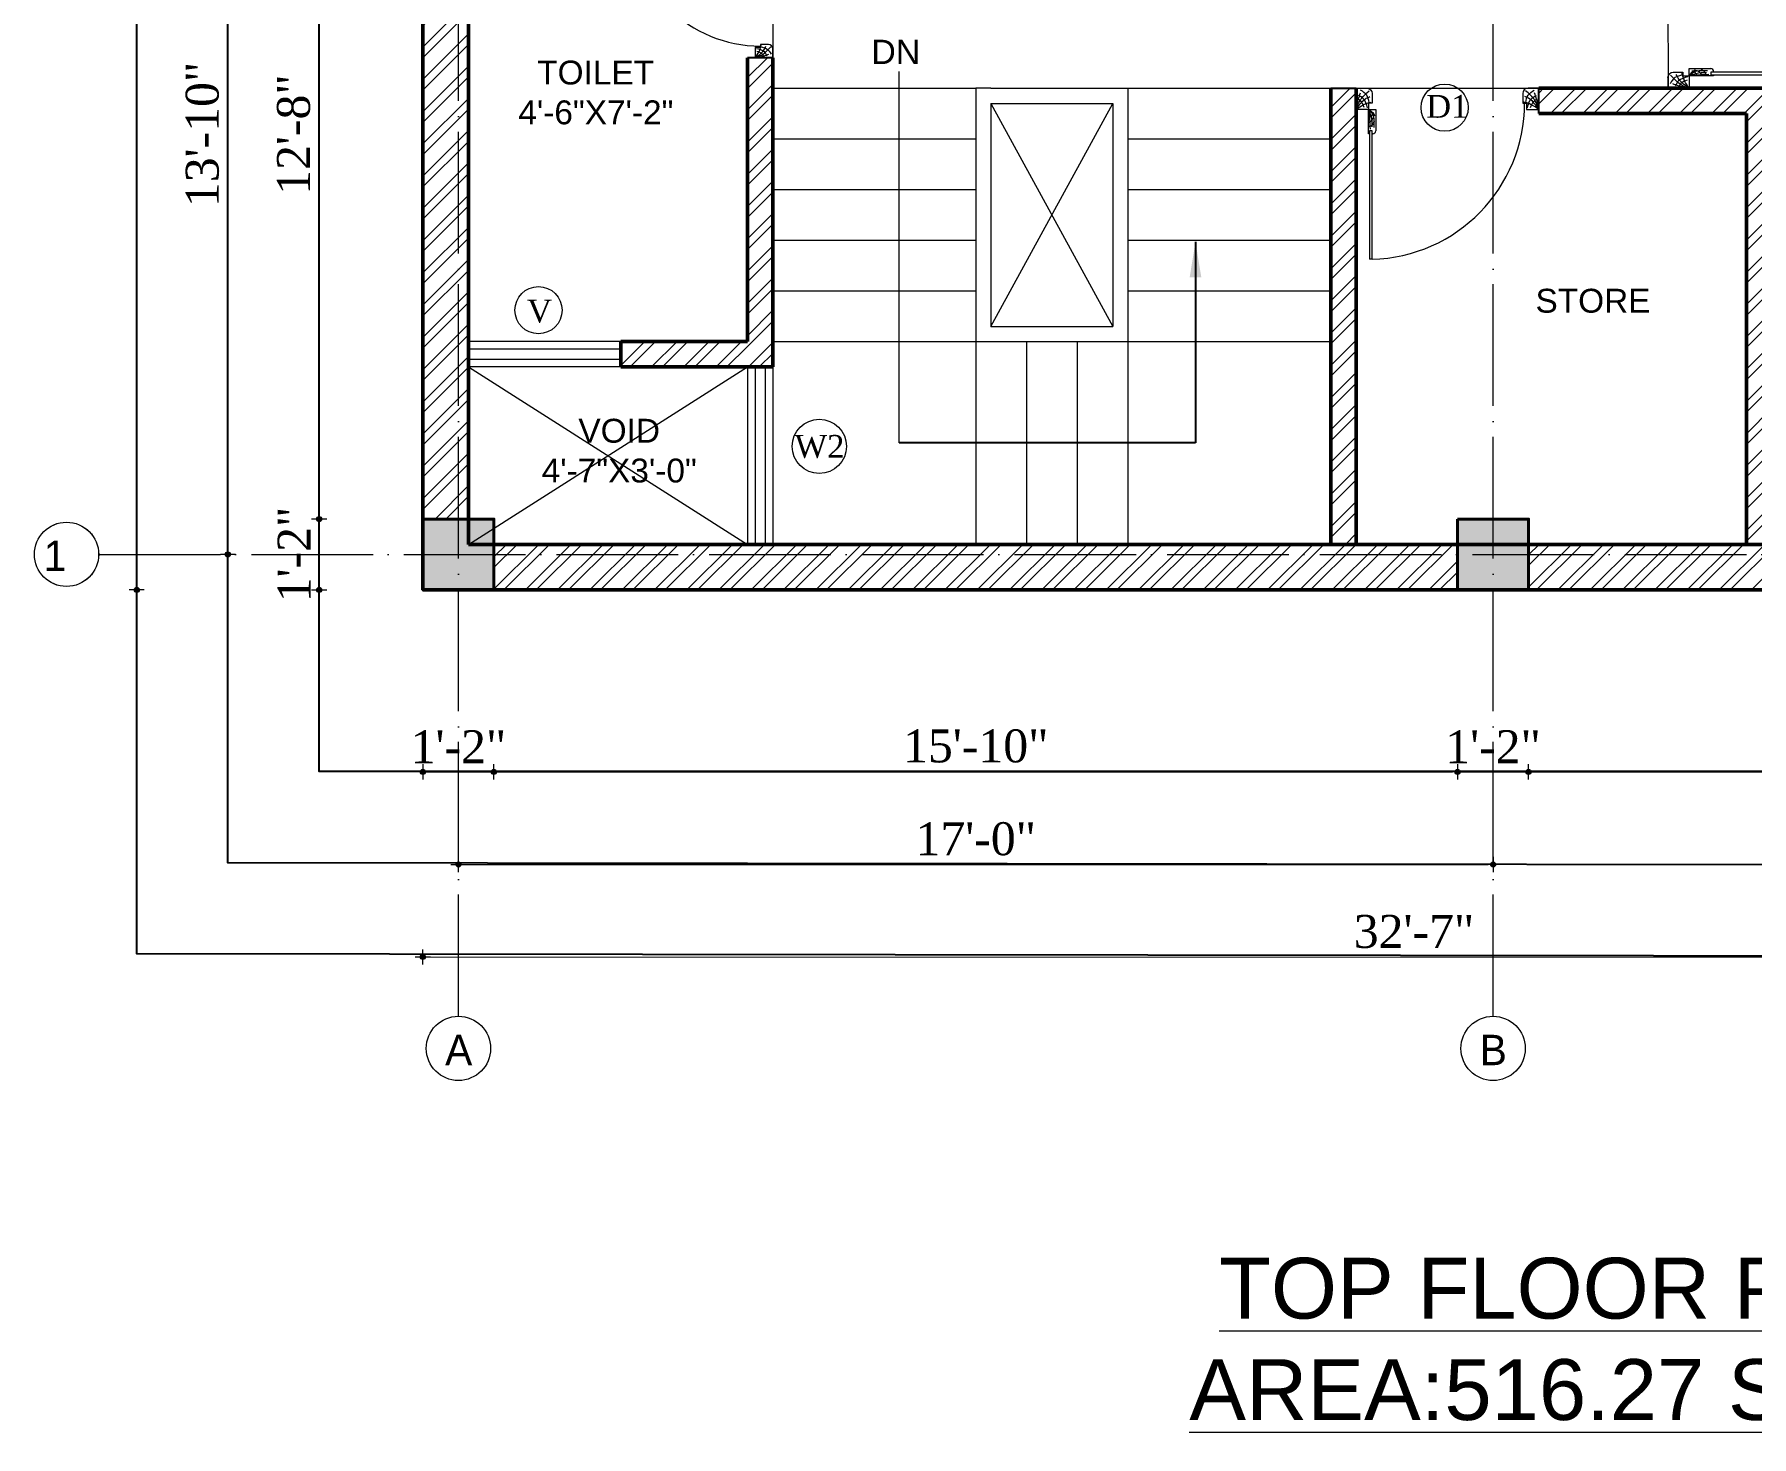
# Model space of a CAD drawing. Header units: inches. Extents: x 5914 to 162157, y -20538 to 282354.
# Drawn here: x 157307.2 to 157645.9, y -19540.5 to -19263.8 of the extents above; entities that cross this region are included whole.
import ezdxf

# ---------------------------------------------------------------- set-up
doc = ezdxf.new("R2010")
doc.units = ezdxf.units.IN
doc.header["$MEASUREMENT"] = 0
doc.header["$PDMODE"] = 99
doc.linetypes.add('ACAD_ISO04W100', pattern=[30, 24, -3, 0, -3])
for name, color, linetype, lineweight in [('.09', 24, 'Continuous', 9), ('.1', 168, 'Continuous', 13), ('CENTER  LINE RA', 10, 'ACAD_ISO04W100', 20), ('CONC. OUTLINE RA', 150, 'Continuous', 40), ('DOOR-WIN RA', 3, 'Continuous', 20), ('Hatch', 254, 'Continuous', 9), ('HATCH RA', 8, 'Continuous', 5), ('STAIR PLAN AND ELEV RA', 124, 'Continuous', 20), ('Text', 7, 'Continuous', 18), ('TEXTLAYER', 7, 'Continuous', 18), ('WALL RA', 42, 'Continuous', 50)]:
    doc.layers.add(name, color=color, linetype=linetype, lineweight=lineweight)
doc.layers.add('lettring', color=7, linetype='Continuous')
doc.layers.add('WINDOW+dOOR', color=5, linetype='Continuous')
doc.styles.add('arial', font='arial.ttf', dxfattribs={"height": 7})
doc.styles.add('DIM', font='dutch.ttf')
doc.styles.get("Standard").update_dxf_attribs({"font": 'arial.ttf'})
doc.styles.add('titles', font='GOTHICB.TTF')
doc.dimstyles.new('1-8', dxfattribs={"dimtxt": 7, "dimasz": 3, "dimexe": 3, "dimexo": 3, "dimgap": 3, "dimtad": 1, "dimdec": 0, "dimzin": 0, "dimdsep": 46, "dimlunit": 4, "dimtxsty": 'arial', "dimblk": 'ARCHTICK', "dimcen": 0.09, "dimdle": 3, "dimclrt": 6, "dimazin": 0, "dimtfac": 1, "dimtdec": 0, "dimtix": 1, "dimtofl": 0, "dimtmove": 2, "dimatfit": 3, "dimfxl": 5, "dimfxlon": 1, "dimtolj": 1, "dimtzin": 0, "dimlwe": 5, "dimarcsym": 1})
doc.dimstyles.new('Copy of DIM 8', dxfattribs={"dimtxt": 6.5, "dimasz": 1, "dimexe": 6, "dimexo": 18, "dimgap": 1.6875, "dimtad": 1, "dimdec": 0, "dimzin": 3, "dimdsep": 46, "dimlunit": 4, "dimtxsty": 'DIM', "dimblk": 'dot 2', "dimcen": 0.09375, "dimse1": 1, "dimse2": 1, "dimclrd": 1, "dimclre": 1, "dimclrt": 256, "dimadec": 0, "dimazin": 0, "dimtfac": 0.75, "dimtdec": 0, "dimtix": 1, "dimtmove": 1, "dimatfit": 3, "dimldrblk": 'DOT', "dimfxl": 1, "dimtolj": 1, "dimtzin": 0, "dimlwd": 9, "dimlwe": 9, "dimarcsym": 0})
pattern_1 = [(45, (6239.1542, -4349.8795), (-3.18198052, 3.18198052), []), (45, (6241.2756, -4349.8795), (-3.18198052, 3.18198052), [])]

# ---------------------------------------------------------------- blocks, each defined once
blk = doc.blocks.new('30 inch door')
at = {"layer": '.09'}
blk.add_arc((10330.01, 24687.1), 25.67, 91.332, 180, dxfattribs=at)
at = {"layer": '.1'}
for p, q in [((10329.41, 24712.76), (10329.41, 24691.67)), ((10329.41, 24712.76), (10329.81, 24712.76)), ((10329.81, 24691.67), (10329.81, 24712.76)), ((10328.81, 24688.15), (10328.81, 24691.67)), ((10329.29, 24692.15), (10329.41, 24692.15)), ((10329.41, 24692.15), (10329.41, 24691.67)), ((10329.41, 24691.67), (10329.81, 24691.67)), ((10329.41, 24691.67), (10329.81, 24691.67)), ((10329.81, 24691.67), (10329.81, 24692.15)), ((10329.81, 24692.15), (10330.01, 24692.15)), ((10330.01, 24692.15), (10330.01, 24688.15)), ((10302.02, 24688.15), (10302.02, 24684.65)), ((10304.03, 24688.15), (10302.02, 24688.15)), ((10304.03, 24688.15), (10304.03, 24688.15)), ((10304.03, 24687.1), (10304.03, 24688.15)), ((10304.65, 24687.1), (10304.03, 24687.1)), ((10304.65, 24685.52), (10304.65, 24687.1)), ((10330.01, 24688.15), (10328.81, 24688.15)), ((10329.4, 24687.1), (10330.01, 24687.1)), ((10329.4, 24685.52), (10329.4, 24687.1)), ((10330.01, 24687.1), (10330.01, 24688.15)), ((10330.01, 24688.15), (10332.02, 24688.15)), ((10332.02, 24688.15), (10332.02, 24684.65)), ((10302.02, 24684.65), (10303.77, 24684.65)), ((10332.02, 24684.65), (10330.27, 24684.65))]:
    blk.add_line(p, q, dxfattribs=at)
for centre, major_axis, start_param, end_param in [((10329.29, 24691.67), (-0.339, 0.339), 5.497787, 7.068583), ((10303.77, 24685.52), (-0.619, -0.619), 0.785398, 2.356194)]:
    blk.add_ellipse(centre, major_axis=major_axis, ratio=1, start_param=start_param, end_param=end_param, dxfattribs=at)
at = {"layer": '.1', "extrusion": (0, 0, -1)}
blk.add_ellipse((10330.27, 24685.52), major_axis=(-0.619, 0.619), ratio=1, start_param=3.926991, end_param=5.497787, dxfattribs=at)
blk.add_line((10330.01, 24688.15), (10330.01, 24688.15))
at = {"layer": 'Hatch', "lineweight": 0}
for points, knots in [([(10329.9, 24690.9), (10329.69, 24690.85), (10329.25, 24690.74), (10329.1, 24690.31), (10329.02, 24690.08)], [0, 0, 0, 0, 15.424483, 31.99547, 31.99547, 31.99547, 31.99547]), ([(10329.92, 24690.24), (10329.72, 24690.12), (10329.23, 24689.84), (10329.13, 24689.27), (10329.07, 24688.95)], [0, 0, 0, 0, 17.254821, 40.319618, 40.319618, 40.319618, 40.319618]), ([(10330.01, 24688.15), (10329.7, 24688.44), (10329.1, 24689.01), (10329.14, 24689.82), (10329.09, 24691.13)], [0, 0, 0, 0, 30.296971, 58.529009, 58.529009, 58.529009, 58.529009]), ([(10330.01, 24688.15), (10329.86, 24688.5), (10329.47, 24689.39), (10329.44, 24690.38), (10329.42, 24690.98)], [0, 0, 0, 0, 28.413311, 72.750806, 72.750806, 72.750806, 72.750806]), ([(10330.01, 24688.15), (10329.93, 24688.7), (10329.77, 24689.76), (10329.75, 24690.84), (10329.74, 24691.37)], [0, 0, 0, 0, 41.50394, 80.765622, 80.765622, 80.765622, 80.765622]), ([(10302.02, 24688.15), (10302.05, 24687.95), (10302.17, 24687.01), (10302.48, 24686.12), (10302.72, 24685.42)], [0, 0, 0, 0, 17.459471, 80.67073, 80.67073, 80.67073, 80.67073]), ([(10302.02, 24688.15), (10302.41, 24687.86), (10303.15, 24687.31), (10304.04, 24687.05), (10304.45, 24686.93)], [0, 0, 0, 0, 41.503939, 78.170205, 78.170205, 78.170205, 78.170205]), ([(10302.02, 24688.15), (10302.45, 24687.5), (10303.05, 24686.59), (10304.02, 24686.14), (10304.29, 24686.01)], [0, 0, 0, 0, 64.705486, 90.408952, 90.408952, 90.408952, 90.408952]), ([(10302.02, 24688.15), (10302.13, 24687.79), (10302.35, 24687.1), (10302.97, 24686.1), (10304.18, 24685.07)], [0, 0, 0, 0, 30.296971, 58.529009, 58.529009, 58.529009, 58.529009]), ([(10303.35, 24687.82), (10303.2, 24687.43), (10302.98, 24686.82), (10302.44, 24686.51), (10302.25, 24686.4)], [0, 0, 0, 0, 34.642749, 52.790216, 52.790216, 52.790216, 52.790216]), ([(10303.86, 24687.89), (10303.73, 24687.32), (10303.52, 24686.4), (10302.7, 24686), (10302.39, 24685.85)], [0, 0, 0, 0, 47.051669, 75.417188, 75.417188, 75.417188, 75.417188]), ([(10304.15, 24687.01), (10304.07, 24686.57), (10303.9, 24685.69), (10303.13, 24685.22), (10302.75, 24684.98)], [0, 0, 0, 0, 36.886594, 73.591637, 73.591637, 73.591637, 73.591637]), ([(10330.01, 24688.15), (10329.8, 24688.26), (10329.35, 24688.51), (10329.11, 24688.97), (10328.99, 24689.22)], [0, 0, 0, 0, 17.459472, 37.737029, 37.737029, 37.737029, 37.737029]), ([(10329.9, 24689.44), (10329.59, 24689.24), (10329.23, 24689.01), (10329.2, 24688.63), (10329.2, 24688.58)], [0, 0, 0, 0, 24.633819, 28.489546, 28.489546, 28.489546, 28.489546]), ([(10332.02, 24688.15), (10331.63, 24687.86), (10330.89, 24687.31), (10330.01, 24687.05), (10329.59, 24686.93)], [0, 0, 0, 0, 41.503939, 78.170205, 78.170205, 78.170205, 78.170205]), ([(10332.02, 24688.15), (10331.59, 24687.5), (10330.99, 24686.59), (10330.03, 24686.14), (10329.75, 24686.01)], [0, 0, 0, 0, 64.705486, 90.408952, 90.408952, 90.408952, 90.408952]), ([(10332.02, 24688.15), (10331.91, 24687.79), (10331.69, 24687.1), (10331.07, 24686.1), (10329.87, 24685.07)], [0, 0, 0, 0, 30.296971, 58.529009, 58.529009, 58.529009, 58.529009]), ([(10329.89, 24687.01), (10329.98, 24686.57), (10330.14, 24685.69), (10330.91, 24685.22), (10331.29, 24684.98)], [0, 0, 0, 0, 36.886594, 73.591637, 73.591637, 73.591637, 73.591637]), ([(10330.18, 24687.89), (10330.31, 24687.32), (10330.52, 24686.4), (10331.35, 24686), (10331.66, 24685.85)], [0, 0, 0, 0, 47.051669, 75.417188, 75.417188, 75.417188, 75.417188]), ([(10330.7, 24687.82), (10330.84, 24687.43), (10331.06, 24686.82), (10331.61, 24686.51), (10331.8, 24686.4)], [0, 0, 0, 0, 34.642749, 52.790216, 52.790216, 52.790216, 52.790216]), ([(10332.02, 24688.15), (10332, 24687.95), (10331.87, 24687.01), (10331.56, 24686.12), (10331.32, 24685.42)], [0, 0, 0, 0, 17.459471, 80.67073, 80.67073, 80.67073, 80.67073])]:
    blk.add_open_spline(points, degree=3, knots=knots, dxfattribs=at)
blk = doc.blocks.new('COLUMN')
at = {"layer": 'CONC. OUTLINE RA', "transparency": 33554687}
h = blk.add_hatch(color=256, dxfattribs=at)
h.dxf.hatch_style = 1
h.paths.add_polyline_path([(148062.93, -13130.45), (148076.93, -13130.45), (148076.93, -13116.45), (148062.93, -13116.45)])
at = {"layer": 'CONC. OUTLINE RA'}
blk.add_lwpolyline([(148062.93, -13116.45), (148076.93, -13116.45), (148076.93, -13130.45), (148062.93, -13130.45)], close=True, dxfattribs=at)
blk = doc.blocks.new('_ArchTick')
at = {"color": 0, "linetype": 'ByBlock', "const_width": 0.15}
blk.add_lwpolyline([(-0.5, -0.5), (0.5, 0.5)], dxfattribs=at)
blk = doc.blocks.new('dot1')
at = {"layer": 'Hatch'}
h = blk.add_hatch(color=256, dxfattribs=at)
edge = h.paths.add_edge_path()
edge.add_arc((0, 0), 1, 0, 360)
for p, q in [((3, 0), (-3, 0)), ((0, 3), (0, -3))]:
    blk.add_line(p, q, dxfattribs=at)
blk.add_circle((0, 0), 1, dxfattribs=at)
blk = doc.blocks.new('dot 2')
at = {"layer": 'Hatch', "xscale": 0.5, "yscale": 0.5, "zscale": 0.5}
blk.add_blockref('dot1', (0, 0), dxfattribs=at)
blk = doc.blocks.new('*D947')
at = {"layer": 'Defpoints', "color": 0, "transparency": 16777216}
for p in [(157399.41, -19207.75), (157363.41, -19359.45), (157399.41, -19359.45)]:
    blk.add_point(p, dxfattribs=at)
at = {"layer": 'lettring', "color": 1, "lineweight": 9, "transparency": 16777216}
blk.add_line((157363.41, -19208.75), (157363.41, -19358.45), dxfattribs=at)
for p, rotation in [((157363.41, -19207.75), 90), ((157363.41, -19359.45), 270)]:
    blk.add_blockref('dot 2', p, dxfattribs=dict(at, rotation=rotation))
at = {"layer": 'lettring', "transparency": 16777216, "insert": (157358.38, -19283.6), "char_height": 6.5, "attachment_point": 5, "rotation": 90, "style": 'DIM'}
blk.add_mtext('\\A1;12\'-8"', dxfattribs=at)
blk = doc.blocks.new('_Dot')
at = {"color": 0, "linetype": 'ByBlock', "lineweight": -2}
blk.add_line((-0.5, 0), (-1, 0), dxfattribs=at)
at = {"color": 0, "linetype": 'ByBlock', "const_width": 0.5}
blk.add_lwpolyline([(-0.25, 0, 1), (0.25, 0, 1)], format="xyb", close=True, dxfattribs=at)
blk = doc.blocks.new('*D948')
at = {"layer": 'Defpoints', "color": 0, "transparency": 16777216}
for p in [(157399.41, -19359.45), (157363.41, -19373.45), (157399.41, -19373.45)]:
    blk.add_point(p, dxfattribs=at)
at = {"layer": 'lettring', "color": 1, "lineweight": 9, "transparency": 16777216}
for p, q in [((157363.41, -19358.45), (157363.41, -19357.45)), ((157363.41, -19359.45), (157363.41, -19373.45)), ((157363.41, -19374.45), (157363.41, -19375.45))]:
    blk.add_line(p, q, dxfattribs=at)
for p, rotation in [((157363.41, -19359.45), 270), ((157363.41, -19373.45), 90)]:
    blk.add_blockref('dot 2', p, dxfattribs=dict(at, rotation=rotation))
at = {"layer": 'lettring', "transparency": 16777216, "insert": (157358.45, -19366.45), "char_height": 6.5, "attachment_point": 5, "rotation": 90, "style": 'DIM'}
blk.add_mtext('\\A1;1\'-2"', dxfattribs=at)
blk = doc.blocks.new('*D949')
at = {"layer": 'Defpoints', "color": 0, "transparency": 16777216}
for p in [(157345.41, -19200.75), (157406.41, -19200.75), (157406.41, -19366.42)]:
    blk.add_point(p, dxfattribs=at)
at = {"layer": 'lettring', "color": 1, "lineweight": 9, "transparency": 16777216}
blk.add_line((157345.41, -19365.42), (157345.41, -19201.75), dxfattribs=at)
for p, rotation in [((157345.41, -19200.75), 89.99950363250453), ((157345.41, -19366.42), 269.9995036325045)]:
    blk.add_blockref('dot 2', p, dxfattribs=dict(at, rotation=rotation))
at = {"layer": 'lettring', "transparency": 16777216, "insert": (157340.38, -19283.58), "char_height": 6.5, "attachment_point": 5, "rotation": 89.9995, "style": 'DIM'}
blk.add_mtext('\\A1;13\'-10"', dxfattribs=at)
blk = doc.blocks.new('*D951')
at = {"layer": 'Defpoints', "color": 0, "transparency": 16777216}
for p in [(157399.41, -19081.82), (157327.41, -19373.45), (157399.41, -19373.45)]:
    blk.add_point(p, dxfattribs=at)
at = {"layer": 'lettring', "color": 1, "lineweight": 9, "transparency": 16777216}
blk.add_line((157327.41, -19082.82), (157327.41, -19372.45), dxfattribs=at)
for p, rotation in [((157327.41, -19081.82), 90), ((157327.41, -19373.45), 270)]:
    blk.add_blockref('dot 2', p, dxfattribs=dict(at, rotation=rotation))
at = {"layer": 'lettring', "transparency": 16777216, "insert": (157322.47, -19227.63), "char_height": 6.5, "attachment_point": 5, "rotation": 90, "style": 'DIM'}
blk.add_mtext('\\A1;24\'-4"', dxfattribs=at)
blk = doc.blocks.new('nbc')
at = {"layer": 'CENTER  LINE RA', "linetype": 'ACAD_ISO04W100'}
for p, q in [((157544.19, -18980.32), (157544.19, -18515.32)), ((157748.23, -18980.32), (157748.23, -18515.46)), ((157473.24, -18889.2), (158032.97, -18889.2))]:
    blk.add_line(p, q, dxfattribs=at)
at = {"layer": 'Text'}
for centre in [(157466.9, -18889.2), (157466.89, -18889.2), (157466.9, -18889.2), (157544.19, -18986.67), (157544.19, -18986.67), (157544.19, -18986.67), (157748.23, -18986.67), (157748.23, -18986.67), (157748.23, -18986.67)]:
    blk.add_circle(centre, 6.34, dxfattribs=at)
at = {"layer": 'Text', "char_height": 6, "width": 68.6783, "attachment_point": 3, "rotation": 0.0035, "style": 'titles'}
for s, insert in [('{\\fStylus BT|b0|i0|c0|p34;1}', (157466.85, -18886.48)), ('{\\fStylus BT|b0|i0|c0|p34;A}', (157546.91, -18983.99)), ('{\\fStylus BT|b0|i0|c0|p34;B}', (157750.95, -18983.99))]:
    blk.add_mtext(s, dxfattribs=dict(at, insert=insert))
blk = doc.blocks.new('*D936')
at = {"layer": 'Defpoints', "color": 0, "transparency": 16777216}
for p in [(157383.87, -19373.45), (157397.87, -19373.45), (157397.87, -19409.34)]:
    blk.add_point(p, dxfattribs=at)
at = {"layer": 'lettring', "color": 1, "lineweight": 9, "transparency": 16777216}
for p, q in [((157382.87, -19409.34), (157381.87, -19409.34)), ((157383.87, -19409.34), (157397.87, -19409.34)), ((157398.87, -19409.34), (157399.87, -19409.34))]:
    blk.add_line(p, q, dxfattribs=at)
blk.add_blockref('dot 2', (157383.87, -19409.34), dxfattribs=at)
at = {"layer": 'lettring', "color": 1, "lineweight": 9, "transparency": 16777216, "rotation": 180}
blk.add_blockref('dot 2', (157397.87, -19409.34), dxfattribs=at)
at = {"layer": 'lettring', "transparency": 16777216, "insert": (157390.87, -19404.37), "char_height": 6.5, "attachment_point": 5, "style": 'DIM'}
blk.add_mtext('\\A1;1\'-2"', dxfattribs=at)
blk = doc.blocks.new('*D937')
at = {"layer": 'Defpoints', "color": 0, "transparency": 16777216}
for p in [(157397.87, -19373.45), (157587.91, -19373.45), (157587.91, -19409.34)]:
    blk.add_point(p, dxfattribs=at)
at = {"layer": 'lettring', "color": 1, "lineweight": 9, "transparency": 16777216}
blk.add_line((157398.87, -19409.34), (157586.91, -19409.34), dxfattribs=at)
at = {"layer": 'lettring', "color": 1, "lineweight": 9, "transparency": 16777216, "rotation": 180}
blk.add_blockref('dot 2', (157397.87, -19409.34), dxfattribs=at)
at = {"layer": 'lettring', "color": 1, "lineweight": 9, "transparency": 16777216}
blk.add_blockref('dot 2', (157587.91, -19409.34), dxfattribs=at)
at = {"layer": 'lettring', "transparency": 16777216, "insert": (157492.89, -19404.26), "char_height": 6.5, "attachment_point": 5, "style": 'DIM'}
blk.add_mtext('\\A1;15\'-10"', dxfattribs=at)
blk = doc.blocks.new('*D938')
at = {"layer": 'Defpoints', "color": 0, "transparency": 16777216}
for p in [(157587.91, -19373.45), (157601.91, -19373.45), (157601.91, -19409.34)]:
    blk.add_point(p, dxfattribs=at)
at = {"layer": 'lettring', "color": 1, "lineweight": 9, "transparency": 16777216}
for p, q in [((157586.91, -19409.34), (157585.91, -19409.34)), ((157587.91, -19409.34), (157601.91, -19409.34)), ((157602.91, -19409.34), (157603.91, -19409.34))]:
    blk.add_line(p, q, dxfattribs=at)
blk.add_blockref('dot 2', (157587.91, -19409.34), dxfattribs=at)
at = {"layer": 'lettring', "color": 1, "lineweight": 9, "transparency": 16777216, "rotation": 180}
blk.add_blockref('dot 2', (157601.91, -19409.34), dxfattribs=at)
at = {"layer": 'lettring', "transparency": 16777216, "insert": (157594.91, -19404.37), "char_height": 6.5, "attachment_point": 5, "style": 'DIM'}
blk.add_mtext('\\A1;1\'-2"', dxfattribs=at)
blk = doc.blocks.new('*D939')
at = {"layer": 'Defpoints', "color": 0, "transparency": 16777216}
for p in [(157601.91, -19373.45), (157774.78, -19373.45), (157774.78, -19409.34)]:
    blk.add_point(p, dxfattribs=at)
at = {"layer": 'lettring', "color": 1, "lineweight": 9, "transparency": 16777216}
blk.add_line((157602.91, -19409.34), (157773.78, -19409.34), dxfattribs=at)
at = {"layer": 'lettring', "color": 1, "lineweight": 9, "transparency": 16777216, "rotation": 180}
blk.add_blockref('dot 2', (157601.91, -19409.34), dxfattribs=at)
at = {"layer": 'lettring', "color": 1, "lineweight": 9, "transparency": 16777216}
blk.add_blockref('dot 2', (157774.78, -19409.34), dxfattribs=at)
at = {"layer": 'lettring', "transparency": 16777216, "insert": (157688.34, -19404.26), "char_height": 6.5, "attachment_point": 5, "style": 'DIM'}
blk.add_mtext('\\A1;14\'-5"', dxfattribs=at)
blk = doc.blocks.new('*D941')
at = {"layer": 'Defpoints', "color": 0, "transparency": 16777216}
for p in [(157390.87, -19366.45), (157594.91, -19366.45), (157594.91, -19427.61)]:
    blk.add_point(p, dxfattribs=at)
at = {"layer": 'lettring', "color": 1, "lineweight": 9, "transparency": 16777216}
blk.add_line((157391.87, -19427.61), (157593.91, -19427.61), dxfattribs=at)
at = {"layer": 'lettring', "color": 1, "lineweight": 9, "transparency": 16777216, "rotation": 180}
blk.add_blockref('dot 2', (157390.87, -19427.61), dxfattribs=at)
at = {"layer": 'lettring', "color": 1, "lineweight": 9, "transparency": 16777216}
blk.add_blockref('dot 2', (157594.91, -19427.61), dxfattribs=at)
at = {"layer": 'lettring', "transparency": 16777216, "insert": (157492.89, -19422.58), "char_height": 6.5, "attachment_point": 5, "style": 'DIM'}
blk.add_mtext('\\A1;17\'-0"', dxfattribs=at)
blk = doc.blocks.new('*D942')
at = {"layer": 'Defpoints', "color": 0, "transparency": 16777216}
for p in [(157383.87, -19373.45), (157774.78, -19373.46), (157774.78, -19445.87)]:
    blk.add_point(p, dxfattribs=at)
at = {"layer": 'lettring', "color": 1, "lineweight": 9, "transparency": 16777216}
blk.add_line((157384.86, -19445.86), (157773.78, -19445.87), dxfattribs=at)
for p, rotation in [((157383.86, -19445.86), 179.998952914198), ((157774.78, -19445.87), 359.998952914198)]:
    blk.add_blockref('dot 2', p, dxfattribs=dict(at, rotation=rotation))
at = {"layer": 'lettring', "transparency": 16777216, "insert": (157579.32, -19440.86), "char_height": 6.5, "attachment_point": 5, "rotation": 359.999, "style": 'DIM'}
blk.add_mtext('\\A1;32\'-7"', dxfattribs=at)
blk = doc.blocks.new('A$C0BBD0BBA')
at = {"color": 7, "lineweight": 5}
blk.add_lwpolyline([(0, 0), (73.27, 0)], dxfattribs=at)
at = {"color": 8, "lineweight": 5}
blk.add_leader([(39.65, 58.42), (0, 58.42), (0, 0)], dimstyle='1-8', override={"dimasz": 7, "dimgap": 2, "dimtad": 0, "dimfxl": 12}, dxfattribs=at)

msp = doc.modelspace()

# ---------------------------------------------------------------- hatches: boundary and pattern name
at = {"layer": 'HATCH RA'}
h = msp.add_hatch(dxfattribs=at)
h.set_pattern_fill('ANSI32', color=256, scale=12)
h.set_pattern_definition(pattern_1)
h.paths.add_polyline_path([(157392.87, -19207.75), (157383.87, -19207.75), (157383.87, -19359.45), (157392.87, -19359.45)])
h = msp.add_hatch(dxfattribs=at)
h.set_pattern_fill('ANSI32', color=256, scale=12)
h.set_pattern_definition(pattern_1)
h.paths.add_polyline_path([(157452.87, -19268.45), (157447.87, -19268.45), (157447.87, -19329.45), (157452.87, -19329.45)])
h = msp.add_hatch(dxfattribs=at)
h.set_pattern_fill('ANSI32', color=256, scale=12)
h.set_pattern_definition(pattern_1)
h.paths.add_polyline_path([(157567.91, -19274.45), (157562.91, -19274.45), (157562.91, -19364.45), (157567.91, -19364.45)])
h = msp.add_hatch(dxfattribs=at)
h.set_pattern_fill('ANSI32', color=256, scale=12)
h.set_pattern_definition(pattern_1)
h.paths.add_polyline_path([(157649.91, -19274.45), (157603.91, -19274.45), (157603.91, -19279.45), (157644.91, -19279.45), (157644.91, -19364.45), (157649.91, -19364.45)])
h = msp.add_hatch(dxfattribs=at)
h.set_pattern_fill('ANSI32', color=256, scale=12)
h.set_pattern_definition(pattern_1)
h.paths.add_polyline_path([(157422.87, -19324.45), (157422.87, -19329.45), (157447.87, -19329.45), (157447.87, -19324.45)])
h = msp.add_hatch(dxfattribs=at)
h.set_pattern_fill('ANSI32', color=256, scale=12)
h.set_pattern_definition(pattern_1)
h.paths.add_polyline_path([(157587.91, -19373.45), (157587.91, -19364.45), (157397.87, -19364.45), (157397.87, -19373.45)])
h = msp.add_hatch(dxfattribs=at)
h.set_pattern_fill('ANSI32', color=256, scale=12)
h.set_pattern_definition(pattern_1)
h.paths.add_polyline_path([(157774.78, -19373.45), (157774.78, -19364.45), (157601.91, -19364.45), (157601.91, -19373.45)])

# ---------------------------------------------------------------- linework, layer by layer
for p, q in [((157452.87, -19268.45), (157447.87, -19268.45)), ((157562.91, -19274.45), (157567.91, -19274.45)), ((157603.91, -19279.45), (157603.91, -19274.45))]:
    msp.add_line(p, q)
at = {"layer": 'Defpoints'}
for points in [[(157327.41, -19005.68), (157739.62, -19004.87), (157874.94, -19146.12), (157875.76, -19445.99), (157327.41, -19445.22)], [(157345.41, -19023.68), (157733.65, -19024.09), (157856.96, -19153.51), (157857.71, -19427.96), (157345.41, -19427.25)], [(157363.41, -19041.68), (157725.65, -19041.66), (157839, -19166.04), (157839.16, -19409.29), (157363.41, -19409.27)]]:
    msp.add_lwpolyline(points, close=True, dxfattribs=at)
at = {"layer": 'DOOR-WIN RA'}
for p, q in [((157422.87, -19324.45), (157392.87, -19324.45)), ((157422.87, -19325.95), (157392.87, -19325.95)), ((157422.87, -19327.95), (157392.87, -19327.95)), ((157422.87, -19329.45), (157392.87, -19329.45)), ((157447.87, -19329.45), (157447.87, -19364.45)), ((157449.37, -19329.45), (157449.37, -19364.45)), ((157451.37, -19329.45), (157451.37, -19364.45)), ((157452.87, -19329.45), (157452.87, -19364.45))]:
    msp.add_line(p, q, dxfattribs=at)
at = {"layer": 'HATCH RA'}
for p, q in [((157452.87, -19238.45), (157452.87, -19268.45)), ((157629.4, -19238.45), (157629.41, -19274.45)), ((157495.87, -19321.45), (157519.91, -19277.45)), ((157495.87, -19277.45), (157519.91, -19321.45)), ((157567.91, -19274.45), (157603.81, -19274.45)), ((157392.87, -19364.45), (157447.87, -19329.45)), ((157392.87, -19329.45), (157447.87, -19364.45))]:
    msp.add_line(p, q, dxfattribs=at)
at = {"layer": 'STAIR PLAN AND ELEV RA'}
for p, q in [((157452.87, -19274.45), (157492.87, -19274.45)), ((157492.87, -19274.45), (157492.87, -19364.45)), ((157495.87, -19274.45), (157492.87, -19274.45)), ((157495.87, -19274.45), (157519.91, -19274.45)), ((157495.87, -19277.45), (157495.87, -19321.45)), ((157495.87, -19277.45), (157519.91, -19277.45)), ((157519.91, -19274.45), (157522.91, -19274.45)), ((157519.91, -19277.45), (157519.91, -19321.45)), ((157522.91, -19274.45), (157522.91, -19364.45)), ((157522.91, -19274.45), (157562.91, -19274.45)), ((157452.87, -19284.45), (157492.87, -19284.45)), ((157522.91, -19284.45), (157562.91, -19284.45)), ((157452.87, -19294.45), (157492.87, -19294.45)), ((157522.91, -19294.45), (157562.91, -19294.45)), ((157452.87, -19304.45), (157492.87, -19304.45)), ((157522.91, -19304.45), (157562.91, -19304.45)), ((157452.87, -19314.45), (157492.87, -19314.45)), ((157522.91, -19314.45), (157562.91, -19314.45)), ((157495.87, -19321.45), (157519.91, -19321.45)), ((157452.87, -19324.45), (157522.91, -19324.45)), ((157502.87, -19324.45), (157502.87, -19364.45)), ((157512.87, -19324.45), (157512.87, -19364.45)), ((157522.91, -19324.45), (157562.91, -19324.45))]:
    msp.add_line(p, q, dxfattribs=at)
at = {"layer": 'TEXTLAYER'}
for centre, radius in [((157585.35, -19278.29), 4.65), ((157406.65, -19318.25), 4.65), ((157462.03, -19345.12), 5.36)]:
    msp.add_circle(centre, radius, dxfattribs=at)
at = {"layer": 'WALL RA'}
for p, q in [((157383.87, -19081.82), (157383.87, -19373.45)), ((157392.87, -19086.82), (157392.87, -19364.45)), ((157447.87, -19268.45), (157447.87, -19324.45)), ((157452.87, -19268.45), (157452.87, -19329.45)), ((157562.91, -19364.45), (157562.91, -19274.45)), ((157567.91, -19364.45), (157567.91, -19274.45)), ((157603.91, -19274.45), (157649.91, -19274.45)), ((157603.91, -19279.45), (157644.91, -19279.45)), ((157644.91, -19364.45), (157644.91, -19279.45)), ((157447.87, -19324.45), (157422.87, -19324.45)), ((157422.87, -19324.45), (157422.87, -19329.45)), ((157452.87, -19329.45), (157422.87, -19329.45)), ((157392.87, -19364.45), (157774.78, -19364.45)), ((157383.87, -19373.45), (157774.78, -19373.45))]:
    msp.add_line(p, q, dxfattribs=at)

# ---------------------------------------------------------------- block references
msp.add_blockref('nbc', (-153.32, -477.22))
at = {"color": 1, "xscale": -1, "rotation": 270}
msp.add_blockref('A$C0BBD0BBA', (157477.8, -19344.43), dxfattribs=at)
at = {"layer": 'CONC. OUTLINE RA'}
for p in [(9320.93, -6243), (9524.97, -6243)]:
    msp.add_blockref('COLUMN', p, dxfattribs=at)
at = {"layer": 'WINDOW+dOOR', "extrusion": (0, 0, -1), "xscale": -1, "zscale": -1.00000000348675, "rotation": 270}
msp.add_blockref('30 inch door', (-182137.51, -29570.47), dxfattribs=at)
at = {"layer": 'WINDOW+dOOR', "extrusion": (0, 0, -1), "xscale": -1.200000004184403, "yscale": 1.200000004188042, "zscale": -1.200000004184403}
for p, rotation in [((-128006.46, -6879.3), 89.99366168438348), ((-169966.66, 10346.99), 180.0006294640735)]:
    msp.add_blockref('30 inch door', p, dxfattribs=dict(at, rotation=rotation))

# ---------------------------------------------------------------- texts
at = {"insert": (157481.96, -19269.69), "char_height": 4.8, "width": 9.3132, "attachment_point": 9, "style": 'arial'}
msp.add_mtext('DN', dxfattribs=at)
at = {"attachment_point": 1}
for s, width, insert, char_height in [('\\pi11.25718;TOILET\\P\\pi7.52959;4\'-6"X7\'-2"', 45.2655, (157395.14, -19269.01), 4.7109), (' STORE', 45.2655, (157601.45, -19314.03), 4.711), ('\\pi36.88479;VOID\\P\\pi29.63687;4\'-7"X3\'-0"', 89.4801, (157377.64, -19339.68), 4.7109)]:
    msp.add_mtext_dynamic_manual_height_columns(s, width=width, gutter_width=23.55, heights=[0], dxfattribs=dict(at, insert=insert, char_height=char_height))
at = {"layer": 'TEXTLAYER', "char_height": 4.5, "width": 245.2674, "attachment_point": 1}
for s, insert in [('{\\fTimes New Roman|b0|i0|c0|p18;D1}', (157581.72, -19275.79)), ('{\\fTimes New Roman|b0|i0|c0|p18;V}', (157404.4, -19316.17)), ('{\\fTimes New Roman|b0|i0|c0|p18;W2}', (157457.17, -19342.87))]:
    msp.add_mtext(s, dxfattribs=dict(at, insert=insert))
at = {"layer": 'TEXTLAYER', "ltscale": 5, "insert": (157415.17, -19505.22), "char_height": 12, "width": 394.9279, "attachment_point": 1, "rotation": 0.0057}
msp.add_mtext('\\pi125.68905;{\\LTOP FLOOR PLAN \\P\\pi119.8323;AREA:516.27 SQ.FT}', dxfattribs=at)

# ---------------------------------------------------------------- dimensions: what is measured, and where the dimension line sits
at = {"layer": 'lettring'}
for base, p1, p2, picture, middle in [((157327.41, -19373.45), (157399.41, -19081.82), (157399.41, -19373.45), '*D951', (157322.47, -19227.63)), ((157363.41, -19359.45), (157399.41, -19207.75), (157399.41, -19359.45), '*D947', (157358.38, -19283.6)), ((157363.41, -19373.45), (157399.41, -19359.45), (157399.41, -19373.45), '*D948', (157358.45, -19366.45))]:
    dim = msp.add_linear_dim(base=base, p1=p1, p2=p2, angle=90, dimstyle='Copy of DIM 8', dxfattribs=at)
    dim.commit()
    dim.dimension.update_dxf_attribs({"geometry": picture, "text_midpoint": middle})
for p1, p2, distance, picture, middle in [((157406.41, -19366.42), (157406.41, -19200.75), 61, '*D949', (157340.38, -19283.58)), ((157383.87, -19373.45), (157774.78, -19373.46), -72.41, '*D942', (157579.32, -19440.86))]:
    dim = msp.add_aligned_dim(p1=p1, p2=p2, distance=distance, dimstyle='Copy of DIM 8', dxfattribs=at)
    dim.commit()
    dim.dimension.update_dxf_attribs({"geometry": picture, "text_midpoint": middle})
for base, p1, p2, picture, middle in [((157594.91, -19427.61), (157390.87, -19366.45), (157594.91, -19366.45), '*D941', (157492.89, -19422.58)), ((157397.87, -19409.34), (157383.87, -19373.45), (157397.87, -19373.45), '*D936', (157390.87, -19404.37)), ((157587.91, -19409.34), (157397.87, -19373.45), (157587.91, -19373.45), '*D937', (157492.89, -19404.26)), ((157601.91, -19409.34), (157587.91, -19373.45), (157601.91, -19373.45), '*D938', (157594.91, -19404.37)), ((157774.78, -19409.34), (157601.91, -19373.45), (157774.78, -19373.45), '*D939', (157688.34, -19404.26))]:
    dim = msp.add_linear_dim(base=base, p1=p1, p2=p2, dimstyle='Copy of DIM 8', dxfattribs=at)
    dim.commit()
    dim.dimension.update_dxf_attribs({"geometry": picture, "text_midpoint": middle})

doc.saveas('drawing.dxf')
